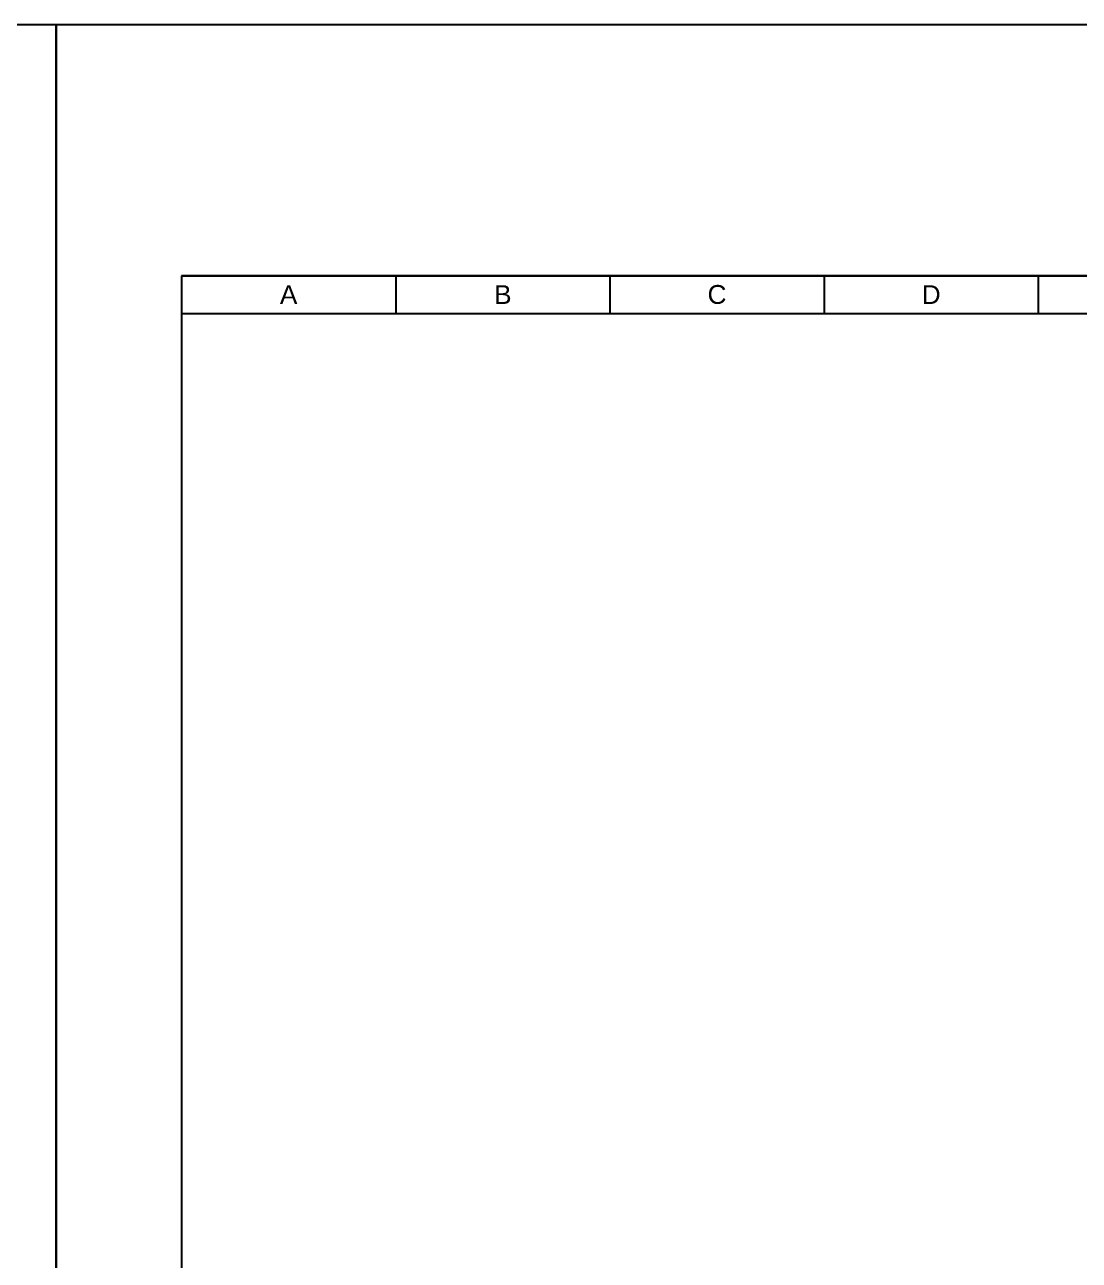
# Model space of a CAD drawing. Header units: millimetres. Extents: x 691 to 18605, y 670 to 10026.
# Drawn here: x 2793.1 to 3109.2, y 2950.3 to 3320.6 of the extents above; entities that cross this region are included whole.
import ezdxf
from ezdxf.enums import TextEntityAlignment as Align

# ---------------------------------------------------------------- set-up
doc = ezdxf.new("R2010")
doc.units = ezdxf.units.MM
doc.styles.get("Standard").update_dxf_attribs({"font": 'arial.ttf'})

# ---------------------------------------------------------------- blocks, each defined once
blk = doc.blocks.new('CAJETIN')
for p, q in [((0, 185.975), (-259.4, 185.975)), ((-259.4, 185.975), (-259.4, 0.075)), ((-259.4, 185.975), (-2.991, 185.975)), ((-259.4, 185.975), (-259.4, 182.975)), ((-242.33, 185.975), (-242.33, 182.975)), ((-225.261, 185.975), (-225.261, 182.975)), ((-208.191, 185.975), (-208.191, 182.975)), ((-191.122, 185.975), (-191.122, 182.975)), ((-259.4, 182.975), (-2.991, 182.975))]:
    blk.add_line(p, q)
blk.add_lwpolyline([(-269.4, -9.925), (10, -9.925), (10, 205.975), (-269.4, 205.975)], close=True)
at = {"char_height": 1.5, "width": 17.06952, "attachment_point": 5}
for s, insert in [('A', (-250.865, 184.475)), ('B', (-233.796, 184.475)), ('C', (-216.726, 184.475)), ('D', (-199.657, 184.475))]:
    blk.add_mtext(s, dxfattribs=dict(at, insert=insert))
for tag, p in [('DISEÑADO_POR', (-230.857, 14.78)), ('SUPERVISADO_POR', (-229.595, 8.319)), ('DIBUJADO_POR', (-231.254, 2.424))]:
    blk.add_attdef(tag, text='', height=1.5).set_placement(p, align=Align.MIDDLE)
for tag, p in [('DE', (-143.123, 14.827)), ('F', (-73.904, 14.474)), ('PAGINA', (-180.192, 13.538)), ('A', (-97.022, 13.488)), ('FECHA', (-143.307, 8.381)), ('V', (-96.957, 8.58)), ('H', (-74.457, 8.765)), ('ARCHIVO', (-179.454, 8.197)), ('PROYECTO', (-180.745, 3.04)), ('HZ', (-98.064, 2.871)), ('OR', (-74.826, 2.502))]:
    blk.add_attdef(tag, p, '', height=1.5)

msp = doc.modelspace()

# ---------------------------------------------------------------- block references
at = {"color": 0, "xscale": 3.761929394681115, "yscale": 3.761929394681115, "zscale": 3.761929394681115}
for p in [(2764.84, 2545.73), (3815.93, 2545.73)]:
    msp.add_blockref('CAJETIN', p, dxfattribs=at)

doc.saveas('drawing.dxf')
